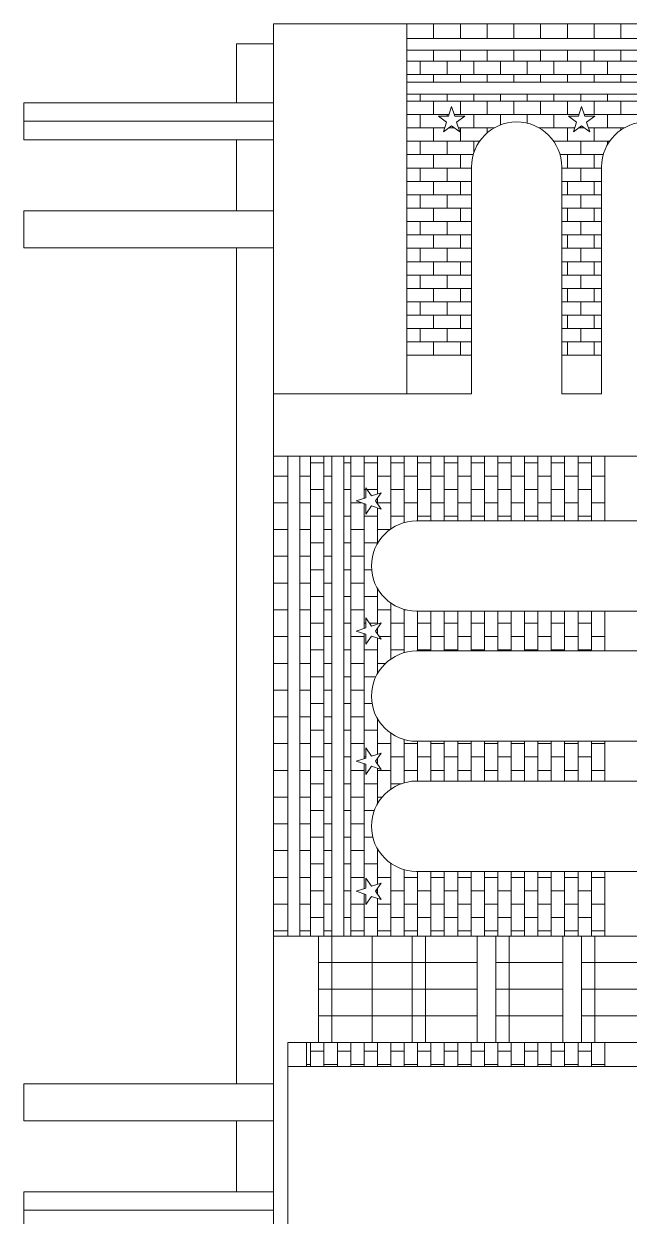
# Model space of a CAD drawing. Header units: inches. Extents: x -1530 to 385, y -443 to 699.
# Drawn here: x 181.843 to 183.541, y 33.737 to 37.079 of the extents above; entities that cross this region are included whole.
import ezdxf

# ---------------------------------------------------------------- set-up
doc = ezdxf.new("R2010")
doc.units = ezdxf.units.IN
doc.header["$LTSCALE"] = 0.5
doc.header["$MEASUREMENT"] = 0
for name, color, linetype, lineweight in [('03Cut', 5, 'Continuous', 0), ('04Score', 2, 'Continuous', 0), ('05Extra1', 6, 'Continuous', 0)]:
    doc.layers.add(name, color=color, linetype=linetype, lineweight=lineweight)

msp = doc.modelspace()

# ---------------------------------------------------------------- linework, layer by layer
at = {"layer": '03Cut'}
for p, q in [((182.5428, 37.0793), (182.5428, 33.0996)), ((182.5428, 37.0793), (187.3264, 37.0793)), ((182.9171, 37.0793), (182.9171, 36.0419)), ((182.4389, 37.0237), (182.5428, 37.0237)), ((182.4389, 37.0237), (182.4389, 36.8583)), ((181.8427, 36.7541), (181.8427, 36.8583)), ((182.4389, 36.8583), (181.8427, 36.8583)), ((182.4389, 36.7541), (181.8427, 36.7541)), ((182.4389, 36.7541), (182.4389, 36.5551)), ((183.0982, 36.6778), (183.0982, 36.0419)), ((183.3514, 36.6778), (183.3514, 36.0419)), ((183.463, 36.6778), (183.463, 36.0419)), ((181.8427, 36.4515), (181.8427, 36.5551)), ((182.4389, 36.5551), (181.8427, 36.5551)), ((182.4389, 36.4515), (181.8427, 36.4515)), ((182.4389, 36.4515), (182.4389, 34.1079)), ((183.0982, 36.0419), (182.9171, 36.0419)), ((183.463, 36.0419), (183.3514, 36.0419)), ((184.6176, 35.8672), (182.5428, 35.8672)), ((184.2161, 35.6861), (182.9443, 35.6861)), ((184.2161, 35.4329), (182.9443, 35.4329)), ((184.2161, 35.3213), (182.9443, 35.3213)), ((184.2161, 35.0681), (182.9443, 35.0681)), ((184.2161, 34.9565), (182.9443, 34.9565)), ((184.2161, 34.7033), (182.9443, 34.7033)), ((184.6176, 34.5222), (182.5428, 34.5222)), ((182.6692, 34.5222), (182.6692, 34.2236)), ((182.5835, 34.2236), (183.5802, 34.2236)), ((182.5835, 34.2236), (182.5835, 33.6534)), ((181.8427, 34.0044), (181.8427, 34.1079)), ((182.4389, 34.1079), (181.8427, 34.1079)), ((182.4389, 34.0044), (181.8427, 34.0044)), ((182.4389, 34.0044), (182.4389, 33.8054)), ((181.8427, 33.7011), (181.8427, 33.8054)), ((182.4389, 33.8054), (181.8427, 33.8054))]:
    msp.add_line(p, q, dxfattribs=at)
for centre, start, end in [((183.2248, 36.6778), 0, 180), ((183.5896, 36.6778), 0, 180), ((182.9443, 35.5595), 90, 270), ((182.9443, 35.1947), 90, 270), ((182.9443, 34.8299), 90, 270)]:
    msp.add_arc(centre, 0.1266, start, end, dxfattribs=at)
at = {"layer": '04Score', "linetype": 'Continuous'}
for p, q in [((182.9921, 37.0386), (182.9921, 37.0793)), ((183.0671, 37.0386), (183.0671, 37.0793)), ((183.1421, 37.0386), (183.1421, 37.0793)), ((183.2171, 37.0386), (183.2171, 37.0793)), ((183.2921, 37.0386), (183.2921, 37.0793)), ((183.3671, 37.0386), (183.3671, 37.0793)), ((183.4421, 37.0386), (183.4421, 37.0793)), ((183.5171, 37.0386), (183.5171, 37.0793)), ((182.9921, 36.9751), (182.9921, 37.0051)), ((183.0671, 36.9751), (183.0671, 37.0051)), ((183.1421, 36.9751), (183.1421, 37.0051)), ((183.2171, 36.9751), (183.2171, 37.0051)), ((183.2921, 36.9751), (183.2921, 37.0051)), ((183.3671, 36.9751), (183.3671, 37.0051)), ((183.4421, 36.9751), (183.4421, 37.0051)), ((183.5171, 36.9751), (183.5171, 37.0051)), ((182.9171, 36.9751), (185.6071, 36.9751)), ((182.9546, 36.9376), (182.9546, 36.9751)), ((183.0296, 36.9376), (183.0296, 36.9751)), ((183.1046, 36.9376), (183.1046, 36.9751)), ((183.1796, 36.9376), (183.1796, 36.9751)), ((183.2546, 36.9376), (183.2546, 36.9751)), ((183.3296, 36.9376), (183.3296, 36.9751)), ((183.4046, 36.9376), (183.4046, 36.9751)), ((183.4796, 36.9376), (183.4796, 36.9751)), ((182.9171, 36.9376), (185.6071, 36.9376)), ((182.9921, 36.9155), (182.9921, 36.9376)), ((183.0671, 36.9155), (183.0671, 36.9376)), ((183.1421, 36.9155), (183.1421, 36.9376)), ((183.2171, 36.9155), (183.2171, 36.9376)), ((183.2921, 36.9155), (183.2921, 36.9376)), ((183.3671, 36.9155), (183.3671, 36.9376)), ((183.4421, 36.9155), (183.4421, 36.9376)), ((183.5171, 36.9155), (183.5171, 36.9376)), ((182.9546, 36.8626), (182.9546, 36.882)), ((183.0296, 36.8626), (183.0296, 36.882)), ((183.1046, 36.8626), (183.1046, 36.882)), ((183.1796, 36.8626), (183.1796, 36.882)), ((183.2546, 36.8626), (183.2546, 36.882)), ((183.3296, 36.8626), (183.3296, 36.882)), ((183.4046, 36.8626), (183.4046, 36.882)), ((183.4796, 36.8626), (183.4796, 36.882)), ((182.9171, 36.8626), (185.6071, 36.8626)), ((182.9921, 36.8251), (182.9921, 36.8626)), ((183.0671, 36.8251), (183.0671, 36.8626)), ((183.1421, 36.8251), (183.1421, 36.8626)), ((183.2171, 36.8251), (183.2171, 36.8626)), ((183.2921, 36.8251), (183.2921, 36.8626)), ((183.3671, 36.8251), (183.3671, 36.8626)), ((183.4421, 36.8251), (183.4421, 36.8626)), ((183.5171, 36.8251), (183.5171, 36.8626)), ((182.9171, 36.8251), (183.0351, 36.8251)), ((182.9546, 36.7876), (182.9546, 36.8251)), ((183.0296, 36.8205), (183.0296, 36.8251)), ((183.0496, 36.8251), (183.3999, 36.8251)), ((183.1046, 36.7876), (183.1046, 36.8251)), ((183.1796, 36.7961), (183.1796, 36.8251)), ((183.2546, 36.8009), (183.2546, 36.8251)), ((183.3296, 36.7876), (183.3296, 36.8251)), ((183.4144, 36.8251), (183.7647, 36.8251)), ((183.4796, 36.7876), (183.4796, 36.8251)), ((182.9171, 36.7876), (183.0229, 36.7876)), ((182.9921, 36.7501), (182.9921, 36.7876)), ((183.0341, 36.7876), (183.0507, 36.7876)), ((183.0618, 36.7876), (183.1617, 36.7876)), ((183.0671, 36.7501), (183.0671, 36.7876)), ((183.1421, 36.7736), (183.1421, 36.7876)), ((183.2879, 36.7876), (183.3877, 36.7876)), ((183.2921, 36.7851), (183.2921, 36.7876)), ((183.3671, 36.7501), (183.3671, 36.7876)), ((183.3989, 36.7876), (183.4155, 36.7876)), ((183.4046, 36.7876), (183.4046, 36.7917)), ((183.4266, 36.7876), (183.5265, 36.7876)), ((183.4421, 36.7501), (183.4421, 36.7876)), ((183.5171, 36.7816), (183.5171, 36.7876)), ((182.9171, 36.7501), (183.1208, 36.7501)), ((182.9546, 36.7126), (182.9546, 36.7501)), ((183.0296, 36.7126), (183.0296, 36.7501)), ((183.1046, 36.7175), (183.1046, 36.7501)), ((183.3287, 36.7501), (183.4856, 36.7501)), ((183.3296, 36.7489), (183.3296, 36.7501)), ((183.4046, 36.7126), (183.4046, 36.7501)), ((183.4796, 36.7404), (183.4796, 36.7501)), ((182.9171, 36.7126), (183.103, 36.7126)), ((182.9921, 36.6751), (182.9921, 36.7126)), ((183.0671, 36.6751), (183.0671, 36.7126)), ((183.3465, 36.7126), (183.4678, 36.7126)), ((183.3671, 36.6751), (183.3671, 36.7126)), ((183.4421, 36.6751), (183.4421, 36.7126)), ((182.9171, 36.6751), (183.0982, 36.6751)), ((182.9546, 36.6376), (182.9546, 36.6751)), ((183.0296, 36.6376), (183.0296, 36.6751)), ((183.3514, 36.6751), (183.463, 36.6751)), ((183.4046, 36.6376), (183.4046, 36.6751)), ((182.9171, 36.6376), (183.0982, 36.6376)), ((182.9921, 36.6001), (182.9921, 36.6376)), ((183.0671, 36.6001), (183.0671, 36.6376)), ((183.3514, 36.6376), (183.463, 36.6376)), ((183.3671, 36.6001), (183.3671, 36.6376)), ((183.4421, 36.6001), (183.4421, 36.6376)), ((182.9171, 36.6001), (183.0982, 36.6001)), ((182.9546, 36.5626), (182.9546, 36.6001)), ((183.0296, 36.5626), (183.0296, 36.6001)), ((183.3514, 36.6001), (183.463, 36.6001)), ((183.4046, 36.5626), (183.4046, 36.6001)), ((182.9171, 36.5626), (183.0982, 36.5626)), ((182.9921, 36.5251), (182.9921, 36.5626)), ((183.0671, 36.5251), (183.0671, 36.5626)), ((183.3514, 36.5626), (183.463, 36.5626)), ((183.3671, 36.5251), (183.3671, 36.5626)), ((183.4421, 36.5251), (183.4421, 36.5626)), ((182.9171, 36.5251), (183.0982, 36.5251)), ((182.9546, 36.4876), (182.9546, 36.5251)), ((183.0296, 36.4876), (183.0296, 36.5251)), ((183.3514, 36.5251), (183.463, 36.5251)), ((183.4046, 36.4876), (183.4046, 36.5251)), ((182.9171, 36.4876), (183.0982, 36.4876)), ((182.9921, 36.4501), (182.9921, 36.4876)), ((183.0671, 36.4501), (183.0671, 36.4876)), ((183.3514, 36.4876), (183.463, 36.4876)), ((183.3671, 36.4501), (183.3671, 36.4876)), ((183.4421, 36.4501), (183.4421, 36.4876)), ((182.9171, 36.4501), (183.0982, 36.4501)), ((182.9546, 36.4126), (182.9546, 36.4501)), ((183.0296, 36.4126), (183.0296, 36.4501)), ((183.3514, 36.4501), (183.463, 36.4501)), ((183.4046, 36.4126), (183.4046, 36.4501)), ((182.9171, 36.4126), (183.0982, 36.4126)), ((182.9921, 36.3751), (182.9921, 36.4126)), ((183.0671, 36.3751), (183.0671, 36.4126)), ((183.3514, 36.4126), (183.463, 36.4126)), ((183.3671, 36.3751), (183.3671, 36.4126)), ((183.4421, 36.3751), (183.4421, 36.4126)), ((182.9171, 36.3751), (183.0982, 36.3751)), ((182.9546, 36.3376), (182.9546, 36.3751)), ((183.0296, 36.3376), (183.0296, 36.3751)), ((183.3514, 36.3751), (183.463, 36.3751)), ((183.4046, 36.3376), (183.4046, 36.3751)), ((182.9171, 36.3376), (183.0982, 36.3376)), ((182.9921, 36.3001), (182.9921, 36.3376)), ((183.0671, 36.3001), (183.0671, 36.3376)), ((183.3514, 36.3376), (183.463, 36.3376)), ((183.3671, 36.3001), (183.3671, 36.3376)), ((183.4421, 36.3001), (183.4421, 36.3376)), ((182.9171, 36.3001), (183.0982, 36.3001)), ((182.9546, 36.2626), (182.9546, 36.3001)), ((183.0296, 36.2626), (183.0296, 36.3001)), ((183.3514, 36.3001), (183.463, 36.3001)), ((183.4046, 36.2626), (183.4046, 36.3001)), ((182.9171, 36.2626), (183.0982, 36.2626)), ((182.9921, 36.2251), (182.9921, 36.2626)), ((183.0671, 36.2251), (183.0671, 36.2626)), ((183.3514, 36.2626), (183.463, 36.2626)), ((183.3671, 36.2251), (183.3671, 36.2626)), ((183.4421, 36.2251), (183.4421, 36.2626)), ((182.9171, 36.2251), (183.0982, 36.2251)), ((182.9546, 36.1876), (182.9546, 36.2251)), ((183.0296, 36.1876), (183.0296, 36.2251)), ((183.3514, 36.2251), (183.463, 36.2251)), ((183.4046, 36.1876), (183.4046, 36.2251)), ((182.9171, 36.1876), (183.0982, 36.1876)), ((182.9921, 36.1501), (182.9921, 36.1876)), ((183.0671, 36.1501), (183.0671, 36.1876)), ((183.3514, 36.1876), (183.463, 36.1876)), ((183.3671, 36.1501), (183.3671, 36.1876)), ((183.4421, 36.1501), (183.4421, 36.1876)), ((182.6471, 34.5222), (182.6471, 35.8672)), ((182.6846, 34.5222), (182.6846, 35.8672)), ((182.7596, 34.5222), (182.7596, 35.8672)), ((182.7971, 35.7492), (182.7971, 35.8672)), ((182.8346, 35.7613), (182.8346, 35.8672)), ((182.8721, 35.6635), (182.8721, 35.8672)), ((182.9096, 35.6812), (182.9096, 35.8672)), ((182.9471, 35.6861), (182.9471, 35.8672)), ((182.9846, 35.6861), (182.9846, 35.8672)), ((183.0221, 35.6861), (183.0221, 35.8672)), ((183.0596, 35.6861), (183.0596, 35.8672)), ((183.0971, 35.6861), (183.0971, 35.8672)), ((183.1346, 35.6861), (183.1346, 35.8672)), ((183.1721, 35.6861), (183.1721, 35.8672)), ((183.2096, 35.6861), (183.2096, 35.8672)), ((183.2471, 35.6861), (183.2471, 35.8672)), ((183.2846, 35.6861), (183.2846, 35.8672)), ((183.3221, 35.6861), (183.3221, 35.8672)), ((183.3596, 35.6861), (183.3596, 35.8672)), ((183.3971, 35.6861), (183.3971, 35.8672)), ((183.4346, 35.6861), (183.4346, 35.8672)), ((182.6846, 35.8491), (182.6471, 35.8491)), ((182.7596, 35.8491), (182.7402, 35.8491)), ((182.8346, 35.8491), (182.7971, 35.8491)), ((182.9096, 35.8491), (182.8721, 35.8491)), ((182.9846, 35.8491), (182.9471, 35.8491)), ((183.0596, 35.8491), (183.0221, 35.8491)), ((183.1346, 35.8491), (183.0971, 35.8491)), ((183.2096, 35.8491), (183.1721, 35.8491)), ((183.2846, 35.8491), (183.2471, 35.8491)), ((183.3596, 35.8491), (183.3221, 35.8491)), ((183.4346, 35.8491), (183.3971, 35.8491)), ((182.5835, 35.8116), (182.5428, 35.8116)), ((182.6471, 35.8116), (182.6171, 35.8116)), ((182.7066, 35.8116), (182.6846, 35.8116)), ((182.7971, 35.8116), (182.7596, 35.8116)), ((182.8721, 35.8116), (182.8346, 35.8116)), ((182.9471, 35.8116), (182.9096, 35.8116)), ((183.0221, 35.8116), (182.9846, 35.8116)), ((183.0971, 35.8116), (183.0596, 35.8116)), ((183.1721, 35.8116), (183.1346, 35.8116)), ((183.2471, 35.8116), (183.2096, 35.8116)), ((183.3221, 35.8116), (183.2846, 35.8116)), ((183.3971, 35.8116), (183.3596, 35.8116)), ((183.4721, 35.8116), (183.4346, 35.8116)), ((182.6846, 35.7741), (182.6471, 35.7741)), ((182.7596, 35.7741), (182.7402, 35.7741)), ((182.8017, 35.7741), (182.7971, 35.7741)), ((182.8346, 35.7741), (182.8052, 35.7741)), ((182.9096, 35.7741), (182.8721, 35.7741)), ((182.9846, 35.7741), (182.9471, 35.7741)), ((183.0596, 35.7741), (183.0221, 35.7741)), ((183.1346, 35.7741), (183.0971, 35.7741)), ((183.2096, 35.7741), (183.1721, 35.7741)), ((183.2846, 35.7741), (183.2471, 35.7741)), ((183.3596, 35.7741), (183.3221, 35.7741)), ((183.4346, 35.7741), (183.3971, 35.7741)), ((182.5835, 35.7366), (182.5428, 35.7366)), ((182.6471, 35.7366), (182.6171, 35.7366)), ((182.7066, 35.7366), (182.6846, 35.7366)), ((182.7912, 35.7366), (182.7596, 35.7366)), ((182.7971, 35.3844), (182.7971, 35.7347)), ((182.8346, 35.7336), (182.8346, 35.7502)), ((182.8721, 35.7366), (182.8346, 35.7366)), ((182.9471, 35.7366), (182.9096, 35.7366)), ((183.0221, 35.7366), (182.9846, 35.7366)), ((183.0971, 35.7366), (183.0596, 35.7366)), ((183.1721, 35.7366), (183.1346, 35.7366)), ((183.2471, 35.7366), (183.2096, 35.7366)), ((183.3221, 35.7366), (183.2846, 35.7366)), ((183.3971, 35.7366), (183.3596, 35.7366)), ((183.4721, 35.7366), (183.4346, 35.7366)), ((182.6846, 35.6991), (182.6471, 35.6991)), ((182.7596, 35.6991), (182.7402, 35.6991)), ((182.8346, 35.6991), (182.7971, 35.6991)), ((182.8346, 35.6226), (182.8346, 35.7225)), ((182.9096, 35.6991), (182.8721, 35.6991)), ((182.9846, 35.6991), (182.9471, 35.6991)), ((183.0596, 35.6991), (183.0221, 35.6991)), ((183.1346, 35.6991), (183.0971, 35.6991)), ((183.2096, 35.6991), (183.1721, 35.6991)), ((183.2846, 35.6991), (183.2471, 35.6991)), ((183.3596, 35.6991), (183.3221, 35.6991)), ((183.4346, 35.6991), (183.3971, 35.6991)), ((182.5835, 35.6616), (182.5428, 35.6616)), ((182.6471, 35.6616), (182.6171, 35.6616)), ((182.7066, 35.6616), (182.6846, 35.6616)), ((182.7971, 35.6616), (182.7596, 35.6616)), ((182.8694, 35.6616), (182.8346, 35.6616)), ((182.6846, 35.6241), (182.6471, 35.6241)), ((182.7596, 35.6241), (182.7402, 35.6241)), ((182.8346, 35.6241), (182.7971, 35.6241)), ((182.5835, 35.5866), (182.5428, 35.5866)), ((182.6471, 35.5866), (182.6171, 35.5866)), ((182.7066, 35.5866), (182.6846, 35.5866)), ((182.7971, 35.5866), (182.7596, 35.5866)), ((182.6846, 35.5491), (182.6471, 35.5491)), ((182.7596, 35.5491), (182.7402, 35.5491)), ((182.8182, 35.5491), (182.7971, 35.5491)), ((182.5835, 35.5116), (182.5428, 35.5116)), ((182.6471, 35.5116), (182.6171, 35.5116)), ((182.7066, 35.5116), (182.6846, 35.5116)), ((182.7971, 35.5116), (182.7596, 35.5116)), ((182.6846, 35.4741), (182.6471, 35.4741)), ((182.7596, 35.4741), (182.7402, 35.4741)), ((182.8346, 35.4741), (182.7971, 35.4741)), ((182.8346, 35.3965), (182.8346, 35.4964)), ((182.5835, 35.4366), (182.5428, 35.4366)), ((182.6471, 35.4366), (182.6171, 35.4366)), ((182.7066, 35.4366), (182.6846, 35.4366)), ((182.7971, 35.4366), (182.7596, 35.4366)), ((182.8721, 35.4366), (182.8346, 35.4366)), ((182.8721, 35.2987), (182.8721, 35.4556)), ((182.9096, 35.3164), (182.9096, 35.4378)), ((182.9141, 35.4366), (182.9096, 35.4366)), ((182.9471, 35.3213), (182.9471, 35.4329)), ((182.9846, 35.3213), (182.9846, 35.4329)), ((183.0221, 35.3213), (183.0221, 35.4329)), ((183.0596, 35.3213), (183.0596, 35.4329)), ((183.0971, 35.3213), (183.0971, 35.4329)), ((183.1346, 35.3213), (183.1346, 35.4329)), ((183.1721, 35.3213), (183.1721, 35.4329)), ((183.2096, 35.3213), (183.2096, 35.4329)), ((183.2471, 35.3213), (183.2471, 35.4329)), ((183.2846, 35.3213), (183.2846, 35.4329)), ((183.3221, 35.3213), (183.3221, 35.4329)), ((183.3596, 35.3213), (183.3596, 35.4329)), ((183.3971, 35.3213), (183.3971, 35.4329)), ((183.4346, 35.3213), (183.4346, 35.4329)), ((182.6846, 35.3991), (182.6471, 35.3991)), ((182.7596, 35.3991), (182.7402, 35.3991)), ((182.8017, 35.3991), (182.7971, 35.3991)), ((182.8346, 35.3991), (182.8126, 35.3991)), ((182.9096, 35.3991), (182.8721, 35.3991)), ((182.9846, 35.3991), (182.9471, 35.3991)), ((183.0596, 35.3991), (183.0221, 35.3991)), ((183.1346, 35.3991), (183.0971, 35.3991)), ((183.2096, 35.3991), (183.1721, 35.3991)), ((183.2846, 35.3991), (183.2471, 35.3991)), ((183.3596, 35.3991), (183.3221, 35.3991)), ((183.4346, 35.3991), (183.3971, 35.3991)), ((182.7971, 35.0195), (182.7971, 35.3699)), ((182.8346, 35.3688), (182.8346, 35.3854)), ((182.5835, 35.3616), (182.5428, 35.3616)), ((182.6471, 35.3616), (182.6171, 35.3616)), ((182.7066, 35.3616), (182.6846, 35.3616)), ((182.7971, 35.3616), (182.7596, 35.3616)), ((182.8346, 35.2578), (182.8346, 35.3577)), ((182.8721, 35.3616), (182.8398, 35.3616)), ((182.9471, 35.3616), (182.9096, 35.3616)), ((183.0221, 35.3616), (182.9846, 35.3616)), ((183.0971, 35.3616), (183.0596, 35.3616)), ((183.1721, 35.3616), (183.1346, 35.3616)), ((183.2471, 35.3616), (183.2096, 35.3616)), ((183.3221, 35.3616), (183.2846, 35.3616)), ((183.3971, 35.3616), (183.3596, 35.3616)), ((183.4721, 35.3616), (183.4346, 35.3616)), ((182.6846, 35.3241), (182.6471, 35.3241)), ((182.7596, 35.3241), (182.7402, 35.3241)), ((182.8346, 35.3241), (182.7971, 35.3241)), ((182.9096, 35.3241), (182.8721, 35.3241)), ((182.9846, 35.3241), (182.9471, 35.3241)), ((183.0596, 35.3241), (183.0221, 35.3241)), ((183.1346, 35.3241), (183.0971, 35.3241)), ((183.2096, 35.3241), (183.1721, 35.3241)), ((183.2846, 35.3241), (183.2471, 35.3241)), ((183.3596, 35.3241), (183.3221, 35.3241)), ((183.4346, 35.3241), (183.3971, 35.3241)), ((182.5835, 35.2866), (182.5428, 35.2866)), ((182.6471, 35.2866), (182.6171, 35.2866)), ((182.7066, 35.2866), (182.6846, 35.2866)), ((182.7971, 35.2866), (182.7596, 35.2866)), ((182.8572, 35.2866), (182.8346, 35.2866)), ((182.6846, 35.2491), (182.6471, 35.2491)), ((182.7596, 35.2491), (182.7402, 35.2491)), ((182.83, 35.2491), (182.7971, 35.2491)), ((182.5835, 35.2116), (182.5428, 35.2116)), ((182.6471, 35.2116), (182.6171, 35.2116)), ((182.7066, 35.2116), (182.6846, 35.2116)), ((182.7971, 35.2116), (182.7596, 35.2116)), ((182.6846, 35.1741), (182.6471, 35.1741)), ((182.7596, 35.1741), (182.7402, 35.1741)), ((182.8194, 35.1741), (182.7971, 35.1741)), ((182.5835, 35.1366), (182.5428, 35.1366)), ((182.6471, 35.1366), (182.6171, 35.1366)), ((182.7066, 35.1366), (182.6846, 35.1366)), ((182.7971, 35.1366), (182.7596, 35.1366)), ((182.8346, 35.0317), (182.8346, 35.1316)), ((182.6846, 35.0991), (182.6471, 35.0991)), ((182.7596, 35.0991), (182.7402, 35.0991)), ((182.8346, 35.0991), (182.7971, 35.0991)), ((182.8721, 34.9339), (182.8721, 35.0907)), ((182.9096, 34.9516), (182.9096, 35.073)), ((182.9471, 34.9565), (182.9471, 35.0681)), ((182.9846, 34.9565), (182.9846, 35.0681)), ((183.0221, 34.9565), (183.0221, 35.0681)), ((183.0596, 34.9565), (183.0596, 35.0681)), ((183.0971, 34.9565), (183.0971, 35.0681)), ((183.1346, 34.9565), (183.1346, 35.0681)), ((183.1721, 34.9565), (183.1721, 35.0681)), ((183.2096, 34.9565), (183.2096, 35.0681)), ((183.2471, 34.9565), (183.2471, 35.0681)), ((183.2846, 34.9565), (183.2846, 35.0681)), ((183.3221, 34.9565), (183.3221, 35.0681)), ((183.3596, 34.9565), (183.3596, 35.0681)), ((183.3971, 34.9565), (183.3971, 35.0681)), ((183.4346, 34.9565), (183.4346, 35.0681)), ((182.5835, 35.0616), (182.5428, 35.0616)), ((182.6471, 35.0616), (182.6171, 35.0616)), ((182.7066, 35.0616), (182.6846, 35.0616)), ((182.7971, 35.0616), (182.7596, 35.0616)), ((182.8721, 35.0616), (182.8346, 35.0616)), ((182.9471, 35.0616), (182.9096, 35.0616)), ((183.0221, 35.0616), (182.9846, 35.0616)), ((183.0971, 35.0616), (183.0596, 35.0616)), ((183.1721, 35.0616), (183.1346, 35.0616)), ((183.2471, 35.0616), (183.2096, 35.0616)), ((183.3221, 35.0616), (183.2846, 35.0616)), ((183.3971, 35.0616), (183.3596, 35.0616)), ((183.4721, 35.0616), (183.4346, 35.0616)), ((182.6846, 35.0241), (182.6471, 35.0241)), ((182.7596, 35.0241), (182.7402, 35.0241)), ((182.8017, 35.0241), (182.7971, 35.0241)), ((182.7971, 34.6547), (182.7971, 35.0051)), ((182.8346, 35.004), (182.8346, 35.0206)), ((182.9096, 35.0241), (182.8721, 35.0241)), ((182.9846, 35.0241), (182.9471, 35.0241)), ((183.0596, 35.0241), (183.0221, 35.0241)), ((183.1346, 35.0241), (183.0971, 35.0241)), ((183.2096, 35.0241), (183.1721, 35.0241)), ((183.2846, 35.0241), (183.2471, 35.0241)), ((183.3596, 35.0241), (183.3221, 35.0241)), ((183.4346, 35.0241), (183.3971, 35.0241)), ((182.5835, 34.9866), (182.5428, 34.9866)), ((182.6471, 34.9866), (182.6171, 34.9866)), ((182.7066, 34.9866), (182.6846, 34.9866)), ((182.7971, 34.9866), (182.7596, 34.9866)), ((182.8346, 34.893), (182.8346, 34.9929)), ((182.8721, 34.9866), (182.8346, 34.9866)), ((182.9471, 34.9866), (182.9096, 34.9866)), ((183.0221, 34.9866), (182.9846, 34.9866)), ((183.0971, 34.9866), (183.0596, 34.9866)), ((183.1721, 34.9866), (183.1346, 34.9866)), ((183.2471, 34.9866), (183.2096, 34.9866)), ((183.3221, 34.9866), (183.2846, 34.9866)), ((183.3971, 34.9866), (183.3596, 34.9866)), ((183.4721, 34.9866), (183.4346, 34.9866)), ((182.6846, 34.9491), (182.6471, 34.9491)), ((182.7596, 34.9491), (182.7402, 34.9491)), ((182.8346, 34.9491), (182.7971, 34.9491)), ((182.9016, 34.9491), (182.8721, 34.9491)), ((182.5835, 34.9116), (182.5428, 34.9116)), ((182.6471, 34.9116), (182.6171, 34.9116)), ((182.7066, 34.9116), (182.6846, 34.9116)), ((182.7971, 34.9116), (182.7596, 34.9116)), ((182.8476, 34.9116), (182.8346, 34.9116)), ((182.6846, 34.8741), (182.6471, 34.8741)), ((182.7596, 34.8741), (182.7402, 34.8741)), ((182.8257, 34.8741), (182.7971, 34.8741)), ((182.5835, 34.8366), (182.5428, 34.8366)), ((182.6471, 34.8366), (182.6171, 34.8366)), ((182.7066, 34.8366), (182.6846, 34.8366)), ((182.7971, 34.8366), (182.7596, 34.8366)), ((182.6846, 34.7991), (182.6471, 34.7991)), ((182.7596, 34.7991), (182.7402, 34.7991)), ((182.8216, 34.7991), (182.7971, 34.7991)), ((182.8346, 34.6669), (182.8346, 34.7668)), ((182.5835, 34.7616), (182.5428, 34.7616)), ((182.6471, 34.7616), (182.6171, 34.7616)), ((182.7066, 34.7616), (182.6846, 34.7616)), ((182.7971, 34.7616), (182.7596, 34.7616)), ((182.8378, 34.7616), (182.8346, 34.7616)), ((182.6846, 34.7241), (182.6471, 34.7241)), ((182.7596, 34.7241), (182.7402, 34.7241)), ((182.8346, 34.7241), (182.7971, 34.7241)), ((182.8721, 34.5222), (182.8721, 34.7259)), ((182.8749, 34.7241), (182.8721, 34.7241)), ((182.9096, 34.5222), (182.9096, 34.7082)), ((182.9471, 34.5222), (182.9471, 34.7033)), ((182.9846, 34.5222), (182.9846, 34.7033)), ((183.0221, 34.5222), (183.0221, 34.7033)), ((183.0596, 34.5222), (183.0596, 34.7033)), ((183.0971, 34.5222), (183.0971, 34.7033)), ((183.1346, 34.5222), (183.1346, 34.7033)), ((183.1721, 34.5222), (183.1721, 34.7033)), ((183.2096, 34.5222), (183.2096, 34.7033)), ((183.2471, 34.5222), (183.2471, 34.7033)), ((183.2846, 34.5222), (183.2846, 34.7033)), ((183.3221, 34.5222), (183.3221, 34.7033)), ((183.3596, 34.5222), (183.3596, 34.7033)), ((183.3971, 34.5222), (183.3971, 34.7033)), ((183.4346, 34.5222), (183.4346, 34.7033)), ((182.5835, 34.6866), (182.5428, 34.6866)), ((182.6471, 34.6866), (182.6171, 34.6866)), ((182.7066, 34.6866), (182.6846, 34.6866)), ((182.7971, 34.6866), (182.7596, 34.6866)), ((182.8721, 34.6866), (182.8346, 34.6866)), ((182.9471, 34.6866), (182.9096, 34.6866)), ((183.0221, 34.6866), (182.9846, 34.6866)), ((183.0971, 34.6866), (183.0596, 34.6866)), ((183.1721, 34.6866), (183.1346, 34.6866)), ((183.2471, 34.6866), (183.2096, 34.6866)), ((183.3221, 34.6866), (183.2846, 34.6866)), ((183.3971, 34.6866), (183.3596, 34.6866)), ((183.4721, 34.6866), (183.4346, 34.6866)), ((182.6846, 34.6491), (182.6471, 34.6491)), ((182.7596, 34.6491), (182.7402, 34.6491)), ((182.7971, 34.5222), (182.7971, 34.6402)), ((182.8346, 34.6491), (182.8297, 34.6491)), ((182.8346, 34.6392), (182.8346, 34.6558)), ((182.8346, 34.5222), (182.8346, 34.6281)), ((182.9096, 34.6491), (182.8721, 34.6491)), ((182.9846, 34.6491), (182.9471, 34.6491)), ((183.0596, 34.6491), (183.0221, 34.6491)), ((183.1346, 34.6491), (183.0971, 34.6491)), ((183.2096, 34.6491), (183.1721, 34.6491)), ((183.2846, 34.6491), (183.2471, 34.6491)), ((183.3596, 34.6491), (183.3221, 34.6491)), ((183.4346, 34.6491), (183.3971, 34.6491)), ((182.5835, 34.6116), (182.5428, 34.6116)), ((182.6471, 34.6116), (182.6171, 34.6116)), ((182.7066, 34.6116), (182.6846, 34.6116)), ((182.7971, 34.6116), (182.7596, 34.6116)), ((182.8721, 34.6116), (182.8346, 34.6116)), ((182.9471, 34.6116), (182.9096, 34.6116)), ((183.0221, 34.6116), (182.9846, 34.6116)), ((183.0971, 34.6116), (183.0596, 34.6116)), ((183.1721, 34.6116), (183.1346, 34.6116)), ((183.2471, 34.6116), (183.2096, 34.6116)), ((183.3221, 34.6116), (183.2846, 34.6116)), ((183.3971, 34.6116), (183.3596, 34.6116)), ((183.4721, 34.6116), (183.4346, 34.6116)), ((182.6846, 34.5741), (182.6471, 34.5741)), ((182.7596, 34.5741), (182.7402, 34.5741)), ((182.8346, 34.5741), (182.7971, 34.5741)), ((182.9096, 34.5741), (182.8721, 34.5741)), ((182.9846, 34.5741), (182.9471, 34.5741)), ((183.0596, 34.5741), (183.0221, 34.5741)), ((183.1346, 34.5741), (183.0971, 34.5741)), ((183.2096, 34.5741), (183.1721, 34.5741)), ((183.2846, 34.5741), (183.2471, 34.5741)), ((183.3596, 34.5741), (183.3221, 34.5741)), ((183.4346, 34.5741), (183.3971, 34.5741)), ((182.5835, 34.5366), (182.5428, 34.5366)), ((182.6471, 34.5366), (182.6171, 34.5366)), ((182.7066, 34.5366), (182.6846, 34.5366)), ((182.7971, 34.5366), (182.7596, 34.5366)), ((182.8721, 34.5366), (182.8346, 34.5366)), ((182.9471, 34.5366), (182.9096, 34.5366)), ((183.0221, 34.5366), (182.9846, 34.5366)), ((183.0971, 34.5366), (183.0596, 34.5366)), ((183.1721, 34.5366), (183.1346, 34.5366)), ((183.2471, 34.5366), (183.2096, 34.5366)), ((183.3221, 34.5366), (183.2846, 34.5366)), ((183.3971, 34.5366), (183.3596, 34.5366)), ((183.4721, 34.5366), (183.4346, 34.5366)), ((182.6471, 34.1565), (182.6471, 34.2236)), ((182.6846, 34.1991), (182.6471, 34.1991)), ((182.6846, 34.1565), (182.6846, 34.2236)), ((182.7221, 34.1565), (182.7221, 34.2236)), ((182.7596, 34.1991), (182.7221, 34.1991)), ((182.7596, 34.1565), (182.7596, 34.2236)), ((182.7971, 34.1565), (182.7971, 34.2236)), ((182.8346, 34.1991), (182.7971, 34.1991)), ((182.8346, 34.1565), (182.8346, 34.2236)), ((182.8721, 34.1565), (182.8721, 34.2236)), ((182.9096, 34.1991), (182.8721, 34.1991)), ((182.9096, 34.1565), (182.9096, 34.2236)), ((182.9471, 34.1565), (182.9471, 34.2236)), ((182.9846, 34.1991), (182.9471, 34.1991)), ((182.9846, 34.1565), (182.9846, 34.2236)), ((183.0221, 34.1565), (183.0221, 34.2236)), ((183.0596, 34.1991), (183.0221, 34.1991)), ((183.0596, 34.1565), (183.0596, 34.2236)), ((183.0971, 34.1565), (183.0971, 34.2236)), ((183.1346, 34.1991), (183.0971, 34.1991)), ((183.1346, 34.1565), (183.1346, 34.2236)), ((183.1721, 34.1565), (183.1721, 34.2236)), ((183.2096, 34.1991), (183.1721, 34.1991)), ((183.2096, 34.1565), (183.2096, 34.2236)), ((183.2471, 34.1565), (183.2471, 34.2236)), ((183.2846, 34.1991), (183.2471, 34.1991)), ((183.2846, 34.1565), (183.2846, 34.2236)), ((183.3221, 34.1565), (183.3221, 34.2236)), ((183.3596, 34.1991), (183.3221, 34.1991)), ((183.3596, 34.1565), (183.3596, 34.2236)), ((183.3971, 34.1565), (183.3971, 34.2236)), ((183.4346, 34.1991), (183.3971, 34.1991)), ((183.4346, 34.1565), (183.4346, 34.2236)), ((182.6471, 34.1616), (182.6357, 34.1616)), ((182.7221, 34.1616), (182.6846, 34.1616)), ((182.7971, 34.1616), (182.7596, 34.1616)), ((182.8721, 34.1616), (182.8346, 34.1616)), ((182.9471, 34.1616), (182.9096, 34.1616)), ((183.0221, 34.1616), (182.9846, 34.1616)), ((183.0971, 34.1616), (183.0596, 34.1616)), ((183.1721, 34.1616), (183.1346, 34.1616)), ((183.2471, 34.1616), (183.2096, 34.1616)), ((183.3221, 34.1616), (183.2846, 34.1616)), ((183.3971, 34.1616), (183.3596, 34.1616)), ((183.4721, 34.1616), (183.4346, 34.1616))]:
    msp.add_line(p, q, dxfattribs=at)
at = {"layer": '04Score'}
for p, q in [((185.6071, 37.0386), (182.9171, 37.0386)), ((185.6071, 37.0051), (182.9171, 37.0051)), ((185.6071, 36.9155), (182.9171, 36.9155)), ((185.6071, 36.882), (182.9171, 36.882)), ((182.4389, 36.8583), (182.5428, 36.8583)), ((181.8427, 36.8062), (182.5428, 36.8062)), ((182.4389, 36.7541), (182.5428, 36.7541)), ((182.4389, 36.5551), (182.5428, 36.5551)), ((182.4389, 36.4515), (182.5428, 36.4515)), ((182.9171, 36.1501), (183.0982, 36.1501)), ((183.3514, 36.1501), (183.463, 36.1501)), ((182.5835, 35.8672), (182.5835, 34.5222)), ((182.6171, 35.8672), (182.6171, 34.5222)), ((182.7066, 35.8672), (182.7066, 34.5222)), ((182.7402, 35.8672), (182.7402, 34.5222)), ((183.4721, 35.6861), (183.4721, 35.8672)), ((183.4721, 35.3213), (183.4721, 35.4329)), ((183.4721, 34.9565), (183.4721, 35.0681)), ((183.4721, 34.5222), (183.4721, 34.7033)), ((182.7068, 34.5222), (182.7068, 34.2236)), ((182.8194, 34.5222), (182.8194, 34.2236)), ((182.9321, 34.5222), (182.9321, 34.2236)), ((182.9696, 34.5222), (182.9696, 34.2236)), ((183.1141, 34.2236), (183.1141, 34.5222)), ((183.1662, 34.5222), (183.1662, 34.2236)), ((183.2038, 34.5222), (183.2038, 34.2236)), ((183.3548, 34.2236), (183.3548, 34.5222)), ((183.407, 34.5222), (183.407, 34.2236)), ((183.4445, 34.5222), (183.4445, 34.2236)), ((183.1141, 34.4475), (182.6692, 34.4475)), ((183.3548, 34.4475), (183.1662, 34.4475)), ((183.5802, 34.4475), (183.407, 34.4475)), ((182.6692, 34.3729), (183.1141, 34.3729)), ((183.1662, 34.3729), (183.3548, 34.3729)), ((183.407, 34.3729), (183.5802, 34.3729)), ((183.1141, 34.2983), (182.6692, 34.2983)), ((183.3548, 34.2983), (183.1662, 34.2983)), ((183.5802, 34.2983), (183.407, 34.2983)), ((182.6357, 34.2236), (182.6357, 34.1565)), ((183.4721, 34.2236), (183.4721, 34.1565)), ((182.5835, 34.1565), (183.5802, 34.1565)), ((182.4389, 34.1079), (182.5428, 34.1079)), ((182.4389, 34.0044), (182.5428, 34.0044)), ((182.4389, 33.8054), (182.5428, 33.8054)), ((181.8427, 33.7532), (182.5428, 33.7532))]:
    msp.add_line(p, q, dxfattribs=at)
for points in [[(183.0424, 36.8474), (183.0511, 36.8205), (183.0794, 36.8205), (183.0565, 36.8039), (183.0652, 36.777), (183.0424, 36.7936), (183.0195, 36.777), (183.0282, 36.8039), (183.0054, 36.8205), (183.0336, 36.8205)], [(183.4072, 36.8474), (183.3984, 36.8205), (183.3702, 36.8205), (183.393, 36.8039), (183.3843, 36.777), (183.4072, 36.7936), (183.43, 36.777), (183.4213, 36.8039), (183.4442, 36.8205), (183.4159, 36.8205)], [(182.7748, 35.7419), (182.8017, 35.7332), (182.8017, 35.7049), (182.8183, 35.7278), (182.8452, 35.719), (182.8286, 35.7419), (182.8452, 35.7648), (182.8183, 35.756), (182.8017, 35.7789), (182.8017, 35.7506)], [(182.7748, 35.3771), (182.8017, 35.3684), (182.8017, 35.3401), (182.8183, 35.363), (182.8452, 35.3542), (182.8286, 35.3771), (182.8452, 35.4), (182.8183, 35.3912), (182.8017, 35.4141), (182.8017, 35.3858)], [(182.7748, 35.0123), (182.8017, 35.0036), (182.8017, 34.9753), (182.8183, 34.9982), (182.8452, 34.9894), (182.8286, 35.0123), (182.8452, 35.0352), (182.8183, 35.0264), (182.8017, 35.0493), (182.8017, 35.021)], [(182.7748, 34.6475), (182.8017, 34.6562), (182.8017, 34.6845), (182.8183, 34.6616), (182.8452, 34.6704), (182.8286, 34.6475), (182.8452, 34.6246), (182.8183, 34.6334), (182.8017, 34.6105), (182.8017, 34.6388)]]:
    msp.add_lwpolyline(points, close=True, dxfattribs=at)
at = {"layer": '05Extra1'}
msp.add_line((182.5428, 36.0419), (182.9171, 36.0419), dxfattribs=at)

doc.saveas('drawing.dxf')
